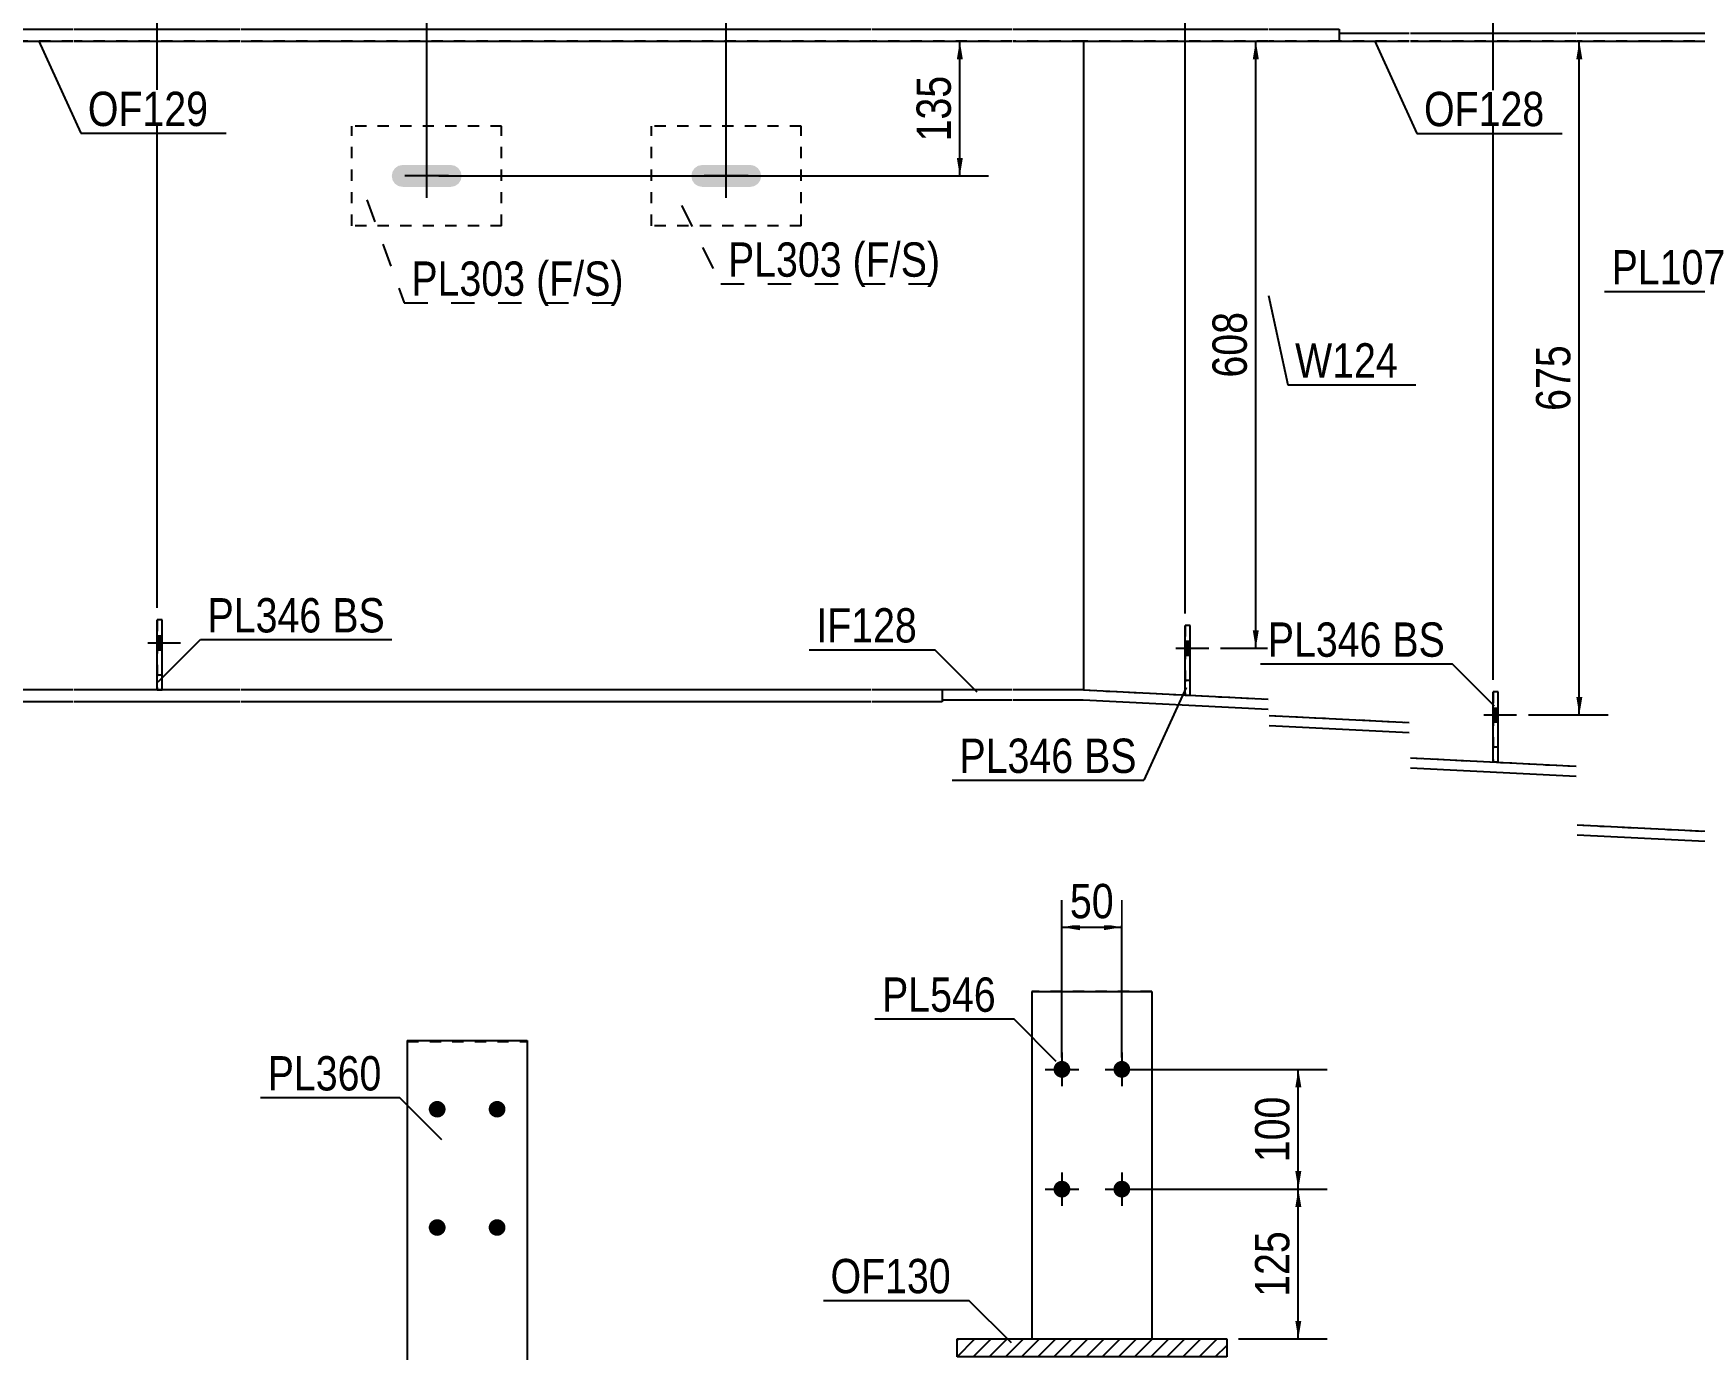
# Model space of a CAD drawing. Header units: millimetres. Extents: x -1017 to -614, y -185 to 92.
# Drawn here: x -854.6 to -715.9, y -75.9 to 34 of the extents above; entities that cross this region are included whole.
import ezdxf

# ---------------------------------------------------------------- set-up
doc = ezdxf.new("R2010")
doc.units = ezdxf.units.MM
doc.linetypes.add('DXK_LINE_DOT1', pattern=[1.8814, 0.9407, -0.9407])
doc.linetypes.add('DXK_LINE_DOT2', pattern=[3.9198, 1.9599, -1.9599])
doc.styles.add('Arial Narrow', font='ARIALN.TTF', dxfattribs={"height": 0.2})

# ---------------------------------------------------------------- blocks, each defined once
blk = doc.blocks.new('Part-624476755-1717 - 1694')
at = {"color": 2, "linetype": 'Continuous'}
for p, q in [((-745.62, 34), (-739.78, 34)), ((-745.62, 34), (-745.62, 33.33)), ((-745.62, 33.33), (-739.78, 33.33)), ((-739.68, 34), (-725.85, 34)), ((-739.68, 33.33), (-725.85, 33.33)), ((-725.75, 34), (-712.17, 34)), ((-725.75, 33.33), (-712.17, 33.33)), ((-712.07, 34), (-636.32, 34)), ((-712.07, 33.33), (-636.32, 33.33)), ((-636.32, 34), (-636.32, 33.33))]:
    blk.add_line(p, q, dxfattribs=at)
blk = doc.blocks.new('Part-624476755-1739 - 1694')
at = {"color": 2, "linetype": 'Continuous'}
for p, q in [((-857.12, 34.33), (-851.29, 34.33)), ((-857.12, 34.33), (-857.12, 33.33)), ((-857.12, 33.33), (-851.29, 33.33)), ((-851.19, 34.33), (-837.35, 34.33)), ((-851.19, 33.33), (-837.35, 33.33)), ((-837.25, 34.33), (-784.69, 34.33)), ((-837.25, 33.33), (-784.69, 33.33)), ((-784.59, 34.33), (-772.92, 34.33)), ((-784.59, 33.33), (-772.92, 33.33)), ((-772.82, 34.33), (-751.55, 34.33)), ((-772.82, 33.33), (-751.55, 33.33)), ((-751.45, 34.33), (-745.62, 34.33)), ((-751.45, 33.33), (-745.62, 33.33)), ((-745.62, 34.33), (-745.62, 33.33))]:
    blk.add_line(p, q, dxfattribs=at)
blk = doc.blocks.new('Part-624476755-1837 - 1694')
at = {"color": 2, "linetype": 'Continuous'}
for p, q in [((-772.92, -20.83), (-778.76, -20.83)), ((-778.76, -20.83), (-778.76, -21.67)), ((-778.76, -21.67), (-772.92, -21.67)), ((-766.97, -20.83), (-772.82, -20.83)), ((-772.82, -21.67), (-766.99, -21.67)), ((-766.99, -21.67), (-751.55, -22.44)), ((-766.97, -20.83), (-751.55, -21.6)), ((-751.45, -22.96), (-739.78, -23.55)), ((-751.45, -23.8), (-739.78, -24.38)), ((-739.68, -26.5), (-725.85, -27.2)), ((-739.68, -27.34), (-725.85, -28.03)), ((-725.75, -32.1), (-712.17, -32.78)), ((-725.75, -32.93), (-712.17, -33.61)), ((-712.07, -32.89), (-703.25, -33.33)), ((-712.07, -33.73), (-703.29, -34.17)), ((-703.25, -33.33), (-703.29, -34.17))]:
    blk.add_line(p, q, dxfattribs=at)
blk = doc.blocks.new('Part-624476755-1766 - 1694')
at = {"color": 2, "linetype": 'Continuous'}
for p, q in [((-766.97, 33.33), (-766.97, -20.83)), ((-703.25, 33.33), (-703.25, 19.73)), ((-703.25, -33.33), (-703.25, 14.42))]:
    blk.add_line(p, q, dxfattribs=at)
at = {"color": 7, "linetype": 'DXK_LINE_DOT1'}
for p, q in [((-751.55, 33.33), (-766.97, 33.33)), ((-739.78, 33.33), (-751.45, 33.33)), ((-725.85, 33.33), (-739.68, 33.33)), ((-712.17, 33.33), (-725.75, 33.33)), ((-703.25, 33.33), (-712.07, 33.33)), ((-703.25, 14.42), (-703.25, 33.33)), ((-766.97, -20.83), (-751.55, -21.6)), ((-751.45, -22.96), (-739.78, -23.55)), ((-739.68, -26.5), (-725.85, -27.2)), ((-725.75, -32.1), (-712.17, -32.78)), ((-712.07, -32.89), (-703.25, -33.33))]:
    blk.add_line(p, q, dxfattribs=at)
blk = doc.blocks.new('Part-624476755-1771 - 1694')
at = {"color": 2, "linetype": 'Continuous'}
blk.add_line((-896.5, 33.33), (-896.5, -20.83), dxfattribs=at)
at = {"color": 7, "linetype": 'DXK_LINE_DOT1'}
for p, q in [((-890.67, 33.33), (-896.5, 33.33)), ((-876.74, 33.33), (-890.57, 33.33)), ((-863.05, 33.33), (-876.64, 33.33)), ((-851.29, 33.33), (-862.95, 33.33)), ((-837.35, 33.33), (-851.19, 33.33)), ((-784.69, 33.33), (-837.25, 33.33)), ((-772.92, 33.33), (-784.59, 33.33)), ((-766.97, 33.33), (-772.82, 33.33)), ((-766.97, 33.33), (-766.97, -20.83)), ((-890.67, -20.83), (-896.5, -20.83)), ((-876.74, -20.83), (-890.57, -20.83)), ((-863.05, -20.83), (-876.64, -20.83)), ((-851.29, -20.83), (-862.95, -20.83)), ((-837.35, -20.83), (-851.19, -20.83)), ((-784.69, -20.83), (-837.25, -20.83)), ((-772.92, -20.83), (-784.59, -20.83)), ((-766.97, -20.83), (-772.82, -20.83))]:
    blk.add_line(p, q, dxfattribs=at)
blk = doc.blocks.new('Part-624476755-1815 - 1694')
at = {"color": 2, "linetype": 'Continuous'}
for p, q in [((-890.67, -20.83), (-906.37, -20.83)), ((-906.37, -20.83), (-906.37, -21.83)), ((-890.67, -21.83), (-906.37, -21.83)), ((-876.74, -20.83), (-890.57, -20.83)), ((-876.74, -21.83), (-890.57, -21.83)), ((-863.05, -20.83), (-876.64, -20.83)), ((-863.05, -21.83), (-876.64, -21.83)), ((-851.29, -20.83), (-862.95, -20.83)), ((-851.29, -21.83), (-862.95, -21.83)), ((-837.35, -20.83), (-851.19, -20.83)), ((-837.35, -21.83), (-851.19, -21.83)), ((-784.69, -20.83), (-837.25, -20.83)), ((-784.69, -21.83), (-837.25, -21.83)), ((-778.76, -20.83), (-784.59, -20.83)), ((-778.76, -21.83), (-784.59, -21.83)), ((-778.76, -20.83), (-778.76, -21.83))]:
    blk.add_line(p, q, dxfattribs=at)
blk = doc.blocks.new('Part-624476755-2070 - 1694')
at = {"color": 7, "linetype": 'DXK_LINE_DOT1'}
for p, q in [((-815.52, 26.25), (-828.02, 26.25)), ((-828.02, 17.92), (-828.02, 26.25)), ((-815.52, 17.92), (-815.52, 26.25)), ((-815.52, 17.92), (-828.02, 17.92))]:
    blk.add_line(p, q, dxfattribs=at)
blk = doc.blocks.new('Part-624476755-2080 - 1694')
at = {"color": 7, "linetype": 'DXK_LINE_DOT1'}
for p, q in [((-790.52, 26.25), (-803.02, 26.25)), ((-803.02, 17.92), (-803.02, 26.25)), ((-790.52, 17.92), (-790.52, 26.25)), ((-790.52, 17.92), (-803.02, 17.92))]:
    blk.add_line(p, q, dxfattribs=at)
blk = doc.blocks.new('Part-624476755-2325 - 1694')
at = {"color": 2, "linetype": 'Continuous'}
for p, q in [((-732.77, -26.84), (-732.77, -21)), ((-732.35, -21), (-732.77, -21)), ((-732.35, -26.84), (-732.35, -21)), ((-732.77, -26.84), (-732.35, -26.84))]:
    blk.add_line(p, q, dxfattribs=at)
at = {"color": 7, "linetype": 'DXK_LINE_DOT1'}
blk.add_line((-732.77, -25.59), (-732.35, -25.59), dxfattribs=at)
blk = doc.blocks.new('Part-624476755-2330 - 1694')
at = {"color": 7, "linetype": 'DXK_LINE_DOT1'}
for p, q in [((-732.77, -21), (-732.77, -26.84)), ((-732.35, -21), (-732.77, -21)), ((-732.35, -26.84), (-732.35, -21)), ((-732.77, -26.84), (-732.35, -26.84))]:
    blk.add_line(p, q, dxfattribs=at)
blk = doc.blocks.new('Part-624476755-2345 - 1694')
at = {"color": 2, "linetype": 'Continuous'}
for p, q in [((-758.47, -21.26), (-758.47, -15.44)), ((-758.05, -15.44), (-758.47, -15.44)), ((-758.05, -21.27), (-758.05, -15.44)), ((-758.25, -21.27), (-758.05, -21.27))]:
    blk.add_line(p, q, dxfattribs=at)
at = {"color": 7, "linetype": 'DXK_LINE_DOT1'}
for p, q in [((-758.47, -20.02), (-758.05, -20.02)), ((-758.47, -21.27), (-758.47, -21.26)), ((-758.47, -21.27), (-758.25, -21.27))]:
    blk.add_line(p, q, dxfattribs=at)
blk = doc.blocks.new('Part-624476755-2350 - 1694')
at = {"color": 7, "linetype": 'DXK_LINE_DOT1'}
for p, q in [((-758.47, -15.44), (-758.47, -21.26)), ((-758.05, -15.44), (-758.47, -15.44)), ((-758.05, -21.27), (-758.05, -15.44)), ((-758.25, -21.27), (-758.05, -21.27))]:
    blk.add_line(p, q, dxfattribs=at)
blk = doc.blocks.new('Part-624476755-2360 - 1694')
at = {"color": 2, "linetype": 'Continuous'}
for p, q in [((-844.27, -20.81), (-844.27, -14.97)), ((-843.85, -14.97), (-844.27, -14.97)), ((-843.85, -20.81), (-843.85, -14.97)), ((-844.27, -20.81), (-843.85, -20.81))]:
    blk.add_line(p, q, dxfattribs=at)
at = {"color": 7, "linetype": 'DXK_LINE_DOT1'}
blk.add_line((-844.27, -19.56), (-843.85, -19.56), dxfattribs=at)
blk = doc.blocks.new('Part-624476755-2365 - 1694')
at = {"color": 7, "linetype": 'DXK_LINE_DOT1'}
for p, q in [((-844.27, -14.97), (-844.27, -20.81)), ((-843.85, -14.97), (-844.27, -14.97)), ((-843.85, -20.81), (-843.85, -14.97)), ((-844.27, -20.81), (-843.85, -20.81))]:
    blk.add_line(p, q, dxfattribs=at)
blk = doc.blocks.new('Bolt-624476755-2371 - 1694')
at = {"linetype": 'Continuous'}
blk.add_hatch(color=3, dxfattribs=at).paths.add_polyline_path([(-824.62, 22.43), (-824.69, 22.08), (-824.62, 21.73), (-824.42, 21.43), (-824.13, 21.24), (-823.77, 21.17), (-819.77, 21.17), (-819.42, 21.24), (-819.13, 21.43), (-818.93, 21.73), (-818.86, 22.08), (-818.93, 22.43), (-819.13, 22.73), (-819.42, 22.93), (-819.77, 23), (-823.77, 23), (-824.13, 22.93), (-824.42, 22.73)])
at = {"color": 3, "linetype": 'Continuous'}
for p, q in [((-821.77, 20.25), (-821.77, 23.92)), ((-819.94, 22.08), (-823.61, 22.08))]:
    blk.add_line(p, q, dxfattribs=at)
blk = doc.blocks.new('Bolt-624476755-2372 - 1694')
at = {"linetype": 'Continuous'}
blk.add_hatch(color=3, dxfattribs=at).paths.add_polyline_path([(-799.62, 22.43), (-799.69, 22.08), (-799.62, 21.73), (-799.42, 21.43), (-799.13, 21.24), (-798.77, 21.17), (-794.77, 21.17), (-794.42, 21.24), (-794.13, 21.43), (-793.93, 21.73), (-793.86, 22.08), (-793.93, 22.43), (-794.13, 22.73), (-794.42, 22.93), (-794.77, 23), (-798.77, 23), (-799.13, 22.93), (-799.42, 22.73)])
at = {"color": 3, "linetype": 'Continuous'}
for p, q in [((-796.77, 20.25), (-796.77, 23.92)), ((-794.94, 22.08), (-798.61, 22.08))]:
    blk.add_line(p, q, dxfattribs=at)
blk = doc.blocks.new('Bolt-624476755-2392 - 1694')
at = {"linetype": 'Continuous'}
blk.add_hatch(color=3, dxfattribs=at).paths.add_polyline_path([(-732.35, -23.5), (-732.35, -22.34), (-732.77, -22.34), (-732.77, -23.5)])
at = {"color": 3, "linetype": 'Continuous'}
for p, q in [((-733.56, -22.92), (-730.81, -22.92)), ((-732.77, -22.34), (-732.35, -22.34)), ((-732.77, -23.5), (-732.35, -23.5))]:
    blk.add_line(p, q, dxfattribs=at)
blk = doc.blocks.new('Bolt-624476755-2393 - 1694')
at = {"color": 3, "linetype": 'DXK_LINE_DOT2'}
for p, q in [((-733.56, -22.92), (-730.81, -22.92)), ((-732.77, -22.34), (-732.35, -22.34)), ((-732.77, -23.5), (-732.35, -23.5))]:
    blk.add_line(p, q, dxfattribs=at)
blk = doc.blocks.new('Bolt-624476755-2396 - 1694')
at = {"linetype": 'Continuous'}
blk.add_hatch(color=3, dxfattribs=at).paths.add_polyline_path([(-758.05, -17.94), (-758.05, -16.77), (-758.47, -16.77), (-758.47, -17.94)])
at = {"color": 3, "linetype": 'Continuous'}
for p, q in [((-759.26, -17.35), (-756.51, -17.35)), ((-758.47, -16.77), (-758.05, -16.77)), ((-758.47, -17.94), (-758.05, -17.94))]:
    blk.add_line(p, q, dxfattribs=at)
blk = doc.blocks.new('Bolt-624476755-2397 - 1694')
at = {"color": 3, "linetype": 'DXK_LINE_DOT2'}
for p, q in [((-759.26, -17.35), (-756.51, -17.35)), ((-758.47, -16.77), (-758.05, -16.77)), ((-758.47, -17.94), (-758.05, -17.94))]:
    blk.add_line(p, q, dxfattribs=at)
blk = doc.blocks.new('Bolt-624476755-2399 - 1694')
at = {"linetype": 'Continuous'}
blk.add_hatch(color=3, dxfattribs=at).paths.add_polyline_path([(-843.85, -17.47), (-843.85, -16.31), (-844.27, -16.31), (-844.27, -17.47)])
at = {"color": 3, "linetype": 'Continuous'}
for p, q in [((-844.27, -16.31), (-843.85, -16.31)), ((-845.06, -16.89), (-842.31, -16.89)), ((-844.27, -17.47), (-843.85, -17.47))]:
    blk.add_line(p, q, dxfattribs=at)
blk = doc.blocks.new('Bolt-624476755-2400 - 1694')
at = {"color": 3, "linetype": 'DXK_LINE_DOT2'}
for p, q in [((-844.27, -16.31), (-843.85, -16.31)), ((-845.06, -16.89), (-842.31, -16.89)), ((-844.27, -17.47), (-843.85, -17.47))]:
    blk.add_line(p, q, dxfattribs=at)
blk = doc.blocks.new('Bolt-624476755-1268 - 1257')
at = {"linetype": 'Continuous'}
for points in [[(-768.06, -52.51, -1), (-769.46, -52.51, -1)], [(-763.06, -52.51, -1), (-764.46, -52.51, -1)], [(-768.06, -62.51, -1), (-769.46, -62.51, -1)], [(-763.06, -62.51, -1), (-764.46, -62.51, -1)]]:
    blk.add_hatch(color=3, dxfattribs=at).paths.add_polyline_path(points)
at = {"color": 3, "linetype": 'Continuous'}
for p, q in [((-768.76, -51.11), (-768.76, -53.91)), ((-763.76, -51.11), (-763.76, -53.91)), ((-770.16, -52.51), (-767.36, -52.51)), ((-765.16, -52.51), (-762.36, -52.51)), ((-768.76, -61.11), (-768.76, -63.91)), ((-763.76, -61.11), (-763.76, -63.91)), ((-770.16, -62.51), (-767.36, -62.51)), ((-765.16, -62.51), (-762.36, -62.51))]:
    blk.add_line(p, q, dxfattribs=at)
blk = doc.blocks.new('Part-624476755-1363 - 1257')
at = {"color": 2, "linetype": 'Continuous'}
for p, q in [((-771.26, -46.01), (-771.26, -75.01)), ((-771.26, -46.01), (-761.26, -46.01)), ((-761.26, -46.01), (-761.26, -75.01))]:
    blk.add_line(p, q, dxfattribs=at)
at = {"color": 7, "linetype": 'DXK_LINE_DOT1'}
for p, q in [((-761.26, -46.01), (-771.26, -46.01)), ((-771.26, -75.01), (-761.26, -75.01))]:
    blk.add_line(p, q, dxfattribs=at)
blk = doc.blocks.new('Part-624476755-1424 - 1257')
at = {"linetype": 'Continuous'}
h = blk.add_hatch(dxfattribs=at)
h.set_pattern_fill('', scale=0.3, style=0, pattern_type=0)
h.set_pattern_definition([(45, (-777.514, -76.5087), (-0.67352, 0.67352), [])])
h.paths.add_polyline_path([(-777.51, -75.01), (-777.51, -76.51), (-755.01, -76.51), (-755.01, -75.01)])
at = {"color": 2, "linetype": 'Continuous'}
for p, q in [((-777.51, -76.51), (-777.51, -75.01)), ((-777.51, -75.01), (-755.01, -75.01)), ((-755.01, -75.01), (-755.01, -76.51)), ((-755.01, -76.51), (-777.51, -76.51))]:
    blk.add_line(p, q, dxfattribs=at)
blk = doc.blocks.new('Part-624476755-1619 - 1557')
at = {"color": 2, "linetype": 'Continuous'}
for p, q in [((-823.4, -50.11), (-823.4, -77.82)), ((-823.4, -50.11), (-813.4, -50.11)), ((-813.4, -50.11), (-813.4, -77.82))]:
    blk.add_line(p, q, dxfattribs=at)
at = {"color": 7, "linetype": 'DXK_LINE_DOT1'}
for p, q in [((-823.4, -50.19), (-813.4, -50.19)), ((-823.4, -77.82), (-823.4, -78.75)), ((-823.4, -78.83), (-823.4, -78.75)), ((-823.4, -78.75), (-813.4, -78.75)), ((-823.4, -78.83), (-813.4, -78.83)), ((-813.4, -78.75), (-813.4, -77.82)), ((-813.4, -78.75), (-813.4, -78.83))]:
    blk.add_line(p, q, dxfattribs=at)
blk = doc.blocks.new('Bolt-624476755-1665 - 1557')
at = {"linetype": 'Continuous'}
for points in [[(-820.9, -56.53), (-821.04, -56.52), (-821.18, -56.47), (-821.31, -56.4), (-821.42, -56.3), (-821.51, -56.19), (-821.56, -56.05), (-821.6, -55.91), (-821.6, -55.77), (-821.56, -55.63), (-821.51, -55.49), (-821.42, -55.38), (-821.31, -55.28), (-821.18, -55.21), (-821.04, -55.16), (-820.9, -55.15), (-820.75, -55.16), (-820.61, -55.21), (-820.49, -55.28), (-820.38, -55.38), (-820.29, -55.49), (-820.23, -55.63), (-820.2, -55.77), (-820.2, -55.91), (-820.23, -56.05), (-820.29, -56.19), (-820.38, -56.3), (-820.49, -56.4), (-820.61, -56.47), (-820.75, -56.52)], [(-815.9, -56.53), (-816.04, -56.52), (-816.18, -56.47), (-816.31, -56.4), (-816.42, -56.3), (-816.51, -56.19), (-816.56, -56.05), (-816.6, -55.91), (-816.6, -55.77), (-816.56, -55.63), (-816.51, -55.49), (-816.42, -55.38), (-816.31, -55.28), (-816.18, -55.21), (-816.04, -55.16), (-815.9, -55.15), (-815.75, -55.16), (-815.61, -55.21), (-815.49, -55.28), (-815.38, -55.38), (-815.29, -55.49), (-815.23, -55.63), (-815.2, -55.77), (-815.2, -55.91), (-815.23, -56.05), (-815.29, -56.19), (-815.38, -56.3), (-815.49, -56.4), (-815.61, -56.47), (-815.75, -56.52)], [(-820.9, -66.41), (-821.04, -66.39), (-821.18, -66.35), (-821.31, -66.27), (-821.42, -66.18), (-821.51, -66.06), (-821.56, -65.93), (-821.6, -65.79), (-821.6, -65.64), (-821.56, -65.5), (-821.51, -65.37), (-821.42, -65.25), (-821.31, -65.16), (-821.18, -65.08), (-821.04, -65.04), (-820.9, -65.02), (-820.75, -65.04), (-820.61, -65.08), (-820.49, -65.16), (-820.38, -65.25), (-820.29, -65.37), (-820.23, -65.5), (-820.2, -65.64), (-820.2, -65.79), (-820.23, -65.93), (-820.29, -66.06), (-820.38, -66.18), (-820.49, -66.27), (-820.61, -66.35), (-820.75, -66.39)], [(-815.9, -66.41), (-816.04, -66.39), (-816.18, -66.35), (-816.31, -66.27), (-816.42, -66.18), (-816.51, -66.06), (-816.56, -65.93), (-816.6, -65.79), (-816.6, -65.64), (-816.56, -65.5), (-816.51, -65.37), (-816.42, -65.25), (-816.31, -65.16), (-816.18, -65.08), (-816.04, -65.04), (-815.9, -65.02), (-815.75, -65.04), (-815.61, -65.08), (-815.49, -65.16), (-815.38, -65.25), (-815.29, -65.37), (-815.23, -65.5), (-815.2, -65.64), (-815.2, -65.79), (-815.23, -65.93), (-815.29, -66.06), (-815.38, -66.18), (-815.49, -66.27), (-815.61, -66.35), (-815.75, -66.39)]]:
    blk.add_hatch(color=3, dxfattribs=at).paths.add_polyline_path(points)
at = {"color": 3, "linetype": 'Continuous'}
for p, q in [((-820.9, -55.71), (-820.9, -56.23)), ((-815.9, -55.71), (-815.9, -56.23)), ((-820.9, -65.59), (-820.9, -66.11)), ((-815.9, -65.59), (-815.9, -66.11))]:
    blk.add_line(p, q, dxfattribs=at)
blk = doc.blocks.new('StraightDimension-624476755-2766 - 1694')
at = {"linetype": 'Continuous'}
for points in [[(-725.83, 31.83), (-725.58, 33.33), (-725.33, 31.83)], [(-725.33, -21.42), (-725.58, -22.92), (-725.83, -21.42)]]:
    blk.add_hatch(color=7, dxfattribs=at).paths.add_polyline_path(points)
at = {"color": 7, "linetype": 'Continuous'}
for p, q in [((-728.5, 33.33), (-723.18, 33.33)), ((-725.58, -22.92), (-725.58, 33.33)), ((-729.83, -22.92), (-723.18, -22.92))]:
    blk.add_line(p, q, dxfattribs=at)
at = {"color": 0}
blk.add_wipeout([(-725.73, 8.55), (-729.93, 8.55), (-729.93, 1.87), (-725.73, 1.87)], dxfattribs=at)
at = {"color": 3, "style": 'Arial Narrow'}
blk.add_text('675', height=2.863, rotation=90.0002, dxfattribs=at).set_placement((-726.33, 2.47))
blk = doc.blocks.new('StraightDimension-624476755-2778 - 1694')
at = {"linetype": 'Continuous'}
for points in [[(-752.83, 31.83), (-752.58, 33.33), (-752.33, 31.83)], [(-752.33, -15.85), (-752.58, -17.35), (-752.83, -15.85)]]:
    blk.add_hatch(color=7, dxfattribs=at).paths.add_polyline_path(points)
at = {"color": 7, "linetype": 'Continuous'}
for p, q in [((-755.53, 33.33), (-750.18, 33.33)), ((-752.58, -17.35), (-752.58, 33.33)), ((-755.53, -17.35), (-750.18, -17.35))]:
    blk.add_line(p, q, dxfattribs=at)
at = {"color": 0}
blk.add_wipeout([(-752.73, 11.33), (-756.93, 11.33), (-756.93, 4.65), (-752.73, 4.65)], dxfattribs=at)
at = {"color": 3, "style": 'Arial Narrow'}
blk.add_text('608', height=2.863, rotation=90.0002, dxfattribs=at).set_placement((-753.33, 5.25))
blk = doc.blocks.new('StraightDimension-624476755-2854 - 1694')
at = {"linetype": 'Continuous'}
for points in [[(-777.53, 31.83), (-777.28, 33.33), (-777.03, 31.83)], [(-777.03, 23.58), (-777.28, 22.08), (-777.53, 23.58)]]:
    blk.add_hatch(color=7, dxfattribs=at).paths.add_polyline_path(points)
at = {"color": 7, "linetype": 'Continuous'}
for p, q in [((-789.34, 33.33), (-774.88, 33.33)), ((-777.28, 22.08), (-777.28, 33.33)), ((-820.77, 22.08), (-774.88, 22.08))]:
    blk.add_line(p, q, dxfattribs=at)
at = {"color": 0}
blk.add_wipeout([(-777.43, 31.05), (-781.63, 31.05), (-781.63, 24.37), (-777.43, 24.37)], dxfattribs=at)
at = {"color": 3, "style": 'Arial Narrow'}
blk.add_text('135', height=2.863, rotation=90.0002, dxfattribs=at).set_placement((-778.03, 24.97))
blk = doc.blocks.new('StraightDimension-624476755-9632 - 1694')
at = {"linetype": 'Continuous'}
blk.add_hatch(color=7, dxfattribs=at).paths.add_polyline_path([(-734.27, 67.02), (-732.77, 66.77), (-734.27, 66.52)])
at = {"color": 7, "linetype": 'Continuous'}
for p, q in [((-732.77, -20), (-732.77, 71.27)), ((-744.66, 66.77), (-732.77, 66.77))]:
    blk.add_line(p, q, dxfattribs=at)
at = {"color": 0}
blk.add_wipeout([(-733.54, 67.67), (-733.54, 71.87), (-743.88, 71.87), (-743.88, 67.67)], dxfattribs=at)
at = {"color": 3, "style": 'Arial Narrow'}
blk.add_text('10424', height=2.863, dxfattribs=at).set_placement((-743.28, 68.27))
blk = doc.blocks.new('StraightDimension-624476755-9633 - 1694')
at = {"linetype": 'Continuous'}
blk.add_hatch(color=7, dxfattribs=at).paths.add_polyline_path([(-759.97, 67.02), (-758.47, 66.77), (-759.97, 66.52)])
at = {"color": 7, "linetype": 'Continuous'}
for p, q in [((-758.47, -14.44), (-758.47, 71.27)), ((-768.53, 66.77), (-758.47, 66.77))]:
    blk.add_line(p, q, dxfattribs=at)
at = {"color": 0}
blk.add_wipeout([(-759.24, 67.67), (-759.24, 71.87), (-767.75, 71.87), (-767.75, 67.67)], dxfattribs=at)
at = {"color": 3, "style": 'Arial Narrow'}
blk.add_text('9082', height=2.863, dxfattribs=at).set_placement((-767.15, 68.27))
blk = doc.blocks.new('StraightDimension-624476755-9634 - 1694')
at = {"linetype": 'Continuous'}
blk.add_hatch(color=7, dxfattribs=at).paths.add_polyline_path([(-798.27, 67.02), (-796.77, 66.77), (-798.27, 66.52)])
at = {"color": 7, "linetype": 'Continuous'}
for p, q in [((-796.77, 23.08), (-796.77, 71.27)), ((-806.84, 66.77), (-796.77, 66.77))]:
    blk.add_line(p, q, dxfattribs=at)
at = {"color": 0}
blk.add_wipeout([(-797.55, 67.67), (-797.55, 71.87), (-806.06, 71.87), (-806.06, 67.67)], dxfattribs=at)
at = {"color": 3, "style": 'Arial Narrow'}
blk.add_text('7891', height=2.863, dxfattribs=at).set_placement((-805.46, 68.27))
blk = doc.blocks.new('StraightDimension-624476755-9636 - 1694')
at = {"linetype": 'Continuous'}
blk.add_hatch(color=7, dxfattribs=at).paths.add_polyline_path([(-823.27, 72.72), (-821.77, 72.47), (-823.27, 72.22)])
at = {"color": 7, "linetype": 'Continuous'}
for p, q in [((-821.77, 23.08), (-821.77, 76.97)), ((-831.84, 72.47), (-821.77, 72.47))]:
    blk.add_line(p, q, dxfattribs=at)
at = {"color": 0}
blk.add_wipeout([(-822.55, 73.37), (-822.55, 77.57), (-831.06, 77.57), (-831.06, 73.37)], dxfattribs=at)
at = {"color": 3, "style": 'Arial Narrow'}
blk.add_text('7591', height=2.863, dxfattribs=at).set_placement((-830.46, 73.97))
blk = doc.blocks.new('StraightDimension-624476755-9638 - 1694')
at = {"linetype": 'Continuous'}
blk.add_hatch(color=7, dxfattribs=at).paths.add_polyline_path([(-845.77, 67.02), (-844.27, 66.77), (-845.77, 66.52)])
at = {"color": 7, "linetype": 'Continuous'}
for p, q in [((-844.27, -13.97), (-844.27, 71.27)), ((-854.33, 66.77), (-844.27, 66.77))]:
    blk.add_line(p, q, dxfattribs=at)
at = {"color": 0}
blk.add_wipeout([(-845.04, 67.67), (-845.04, 71.87), (-853.56, 71.87), (-853.56, 67.67)], dxfattribs=at)
at = {"color": 3, "style": 'Arial Narrow'}
blk.add_text('6398', height=2.863, dxfattribs=at).set_placement((-852.96, 68.27))
blk = doc.blocks.new('StraightDimension-624476755-1472 - 1257')
at = {"linetype": 'Continuous'}
for points in [[(-767.26, -40.89), (-768.76, -40.64), (-767.26, -40.39)], [(-765.26, -40.39), (-763.76, -40.64), (-765.26, -40.89)]]:
    blk.add_hatch(color=7, dxfattribs=at).paths.add_polyline_path(points)
at = {"color": 7, "linetype": 'Continuous'}
for p, q in [((-768.76, -51.51), (-768.76, -38.39)), ((-763.76, -51.51), (-763.76, -38.39)), ((-768.76, -40.64), (-763.76, -40.64))]:
    blk.add_line(p, q, dxfattribs=at)
at = {"color": 0}
blk.add_wipeout([(-763.84, -40.49), (-763.84, -36.29), (-768.69, -36.29), (-768.69, -40.49)], dxfattribs=at)
at = {"color": 3, "style": 'Arial Narrow'}
blk.add_text('50', height=2.863, dxfattribs=at).set_placement((-768.09, -39.89))
blk = doc.blocks.new('StraightDimension-624476755-1491 - 1257')
at = {"linetype": 'Continuous'}
for points in [[(-749.28, -54.01), (-749.03, -52.51), (-748.78, -54.01)], [(-748.78, -61.01), (-749.03, -62.51), (-749.28, -61.01)]]:
    blk.add_hatch(color=7, dxfattribs=at).paths.add_polyline_path(points)
at = {"color": 7, "linetype": 'Continuous'}
for p, q in [((-762.76, -52.51), (-746.63, -52.51)), ((-749.03, -62.51), (-749.03, -52.51)), ((-762.76, -62.51), (-746.63, -62.51))]:
    blk.add_line(p, q, dxfattribs=at)
at = {"color": 0}
blk.add_wipeout([(-749.18, -54.17), (-753.38, -54.17), (-753.38, -60.86), (-749.18, -60.86)], dxfattribs=at)
at = {"color": 3, "style": 'Arial Narrow'}
blk.add_text('100', height=2.863, rotation=90.0002, dxfattribs=at).set_placement((-749.78, -60.26))
blk = doc.blocks.new('StraightDimension-624476755-1501 - 1257')
at = {"linetype": 'Continuous'}
for points in [[(-749.28, -64.01), (-749.03, -62.51), (-748.78, -64.01)], [(-748.78, -73.51), (-749.03, -75.01), (-749.28, -73.51)]]:
    blk.add_hatch(color=7, dxfattribs=at).paths.add_polyline_path(points)
at = {"color": 7, "linetype": 'Continuous'}
for p, q in [((-762.76, -62.51), (-746.63, -62.51)), ((-749.03, -75.01), (-749.03, -62.51)), ((-754.01, -75.01), (-746.63, -75.01))]:
    blk.add_line(p, q, dxfattribs=at)
at = {"color": 0}
blk.add_wipeout([(-749.18, -65.42), (-753.38, -65.42), (-753.38, -72.1), (-749.18, -72.1)], dxfattribs=at)
at = {"color": 3, "style": 'Arial Narrow'}
blk.add_text('125', height=2.863, rotation=90.0002, dxfattribs=at).set_placement((-749.78, -71.5))
blk = doc.blocks.new('Mark-624476755-1713 - 1694')
at = {"color": 0}
blk.add_wipeout([(-728.5, 26.24), (-728.5, 29.24), (-738.54, 29.24), (-738.54, 26.24)], dxfattribs=at)
blk.add_wipeout([(-728.5, 26.24), (-728.5, 29.24), (-738.54, 29.24), (-738.54, 26.24)], dxfattribs=at)
at = {"color": 7, "linetype": 'Continuous'}
for p, q in [((-742.68, 33.38), (-739.14, 25.64)), ((-739.14, 25.64), (-727, 25.64))]:
    blk.add_line(p, q, dxfattribs=at)
at = {"color": 3, "style": 'Arial Narrow'}
blk.add_text('OF128', height=2.863, dxfattribs=at).set_placement((-738.54, 26.24))
blk = doc.blocks.new('Mark-624476755-1735 - 1694')
at = {"color": 0}
blk.add_wipeout([(-840, 26.25), (-840, 29.25), (-850.05, 29.25), (-850.05, 26.25)], dxfattribs=at)
blk.add_wipeout([(-840, 26.25), (-840, 29.25), (-850.05, 29.25), (-850.05, 26.25)], dxfattribs=at)
at = {"color": 7, "linetype": 'Continuous'}
for p, q in [((-854.18, 33.38), (-850.65, 25.65)), ((-850.65, 25.65), (-838.5, 25.65))]:
    blk.add_line(p, q, dxfattribs=at)
at = {"color": 3, "style": 'Arial Narrow'}
blk.add_text('OF129', height=2.863, dxfattribs=at).set_placement((-850.05, 26.25))
blk = doc.blocks.new('Mark-624476755-1833 - 1694')
at = {"color": 7, "linetype": 'Continuous'}
blk.add_line((-775.82, -21.01), (-779.36, -17.47), dxfattribs=at)
at = {"color": 0}
blk.add_wipeout([(-780.86, -16.87), (-780.86, -13.87), (-789.26, -13.87), (-789.26, -16.87)], dxfattribs=at)
blk.add_wipeout([(-780.86, -16.87), (-780.86, -13.87), (-789.26, -13.87), (-789.26, -16.87)], dxfattribs=at)
at = {"color": 7, "linetype": 'Continuous'}
blk.add_line((-789.86, -17.47), (-779.36, -17.47), dxfattribs=at)
at = {"color": 3, "style": 'Arial Narrow'}
blk.add_text('IF128', height=2.863, dxfattribs=at).set_placement((-789.26, -16.87))
blk = doc.blocks.new('Mark-624476755-1762 - 1694')
at = {"color": 0}
blk.add_wipeout([(-740.71, 5.25), (-740.71, 8.25), (-749.3, 8.25), (-749.3, 5.25)], dxfattribs=at)
blk.add_wipeout([(-740.71, 5.25), (-740.71, 8.25), (-749.3, 8.25), (-749.3, 5.25)], dxfattribs=at)
at = {"color": 7, "linetype": 'Continuous'}
for p, q in [((-751.52, 12.09), (-749.9, 4.65)), ((-749.9, 4.65), (-739.21, 4.65))]:
    blk.add_line(p, q, dxfattribs=at)
at = {"color": 3, "style": 'Arial Narrow'}
blk.add_text('W124', height=2.863, dxfattribs=at).set_placement((-749.3, 5.25))
blk = doc.blocks.new('Mark-624476755-2066 - 1694')
at = {"color": 0}
for points in [[(-813.54, 12.08), (-813.54, 15.08), (-823.05, 15.08), (-823.05, 12.08)], [(-805.34, 12.08), (-805.34, 15.08), (-812.64, 15.08), (-812.64, 12.08)]]:
    blk.add_wipeout(points, dxfattribs=at)
for points in [[(-813.54, 12.08), (-813.54, 15.08), (-823.05, 15.08), (-823.05, 12.08)], [(-805.34, 12.08), (-805.34, 15.08), (-812.64, 15.08), (-812.64, 12.08)]]:
    blk.add_wipeout(points, dxfattribs=at)
at = {"color": 7, "linetype": 'DXK_LINE_DOT2'}
for p, q in [((-826.78, 20.08), (-823.65, 11.48)), ((-823.65, 11.48), (-804.74, 11.48))]:
    blk.add_line(p, q, dxfattribs=at)
at = {"color": 3, "style": 'Arial Narrow'}
for s, p in [('PL303', (-823.05, 12.08)), ('(F/', (-812.64, 12.08)), ('S)', (-808.63, 12.08))]:
    blk.add_text(s, height=2.863, dxfattribs=at).set_placement(p)
blk = doc.blocks.new('Mark-624476755-2076 - 1694')
at = {"color": 0}
for points in [[(-787.13, 13.67), (-787.13, 16.67), (-796.63, 16.67), (-796.63, 13.67)], [(-778.93, 13.67), (-778.93, 16.67), (-786.23, 16.67), (-786.23, 13.67)]]:
    blk.add_wipeout(points, dxfattribs=at)
for points in [[(-787.13, 13.67), (-787.13, 16.67), (-796.63, 16.67), (-796.63, 13.67)], [(-778.93, 13.67), (-778.93, 16.67), (-786.23, 16.67), (-786.23, 13.67)]]:
    blk.add_wipeout(points, dxfattribs=at)
at = {"color": 7, "linetype": 'DXK_LINE_DOT2'}
for p, q in [((-800.5, 19.61), (-797.23, 13.07)), ((-797.23, 13.07), (-778.33, 13.07))]:
    blk.add_line(p, q, dxfattribs=at)
at = {"color": 3, "style": 'Arial Narrow'}
for s, p in [('(F/', (-786.23, 13.67)), ('S)', (-782.21, 13.67)), ('PL303', (-796.63, 13.67))]:
    blk.add_text(s, height=2.863, dxfattribs=at).set_placement(p)
blk = doc.blocks.new('MarkSet-624476755-3199 - 1694')
at = {"color": 0}
for points in [[(-742.08, -18.06), (-742.08, -15.06), (-751.58, -15.06), (-751.58, -18.06)], [(-736.79, -18.06), (-736.79, -15.06), (-741.18, -15.06), (-741.18, -18.06)]]:
    blk.add_wipeout(points, dxfattribs=at)
for points in [[(-742.08, -18.06), (-742.08, -15.06), (-751.58, -15.06), (-751.58, -18.06)], [(-736.79, -18.06), (-736.79, -15.06), (-741.18, -15.06), (-741.18, -18.06)]]:
    blk.add_wipeout(points, dxfattribs=at)
at = {"color": 7, "linetype": 'Continuous'}
for p in [(-752.18, -18.66), (-732.66, -22.19)]:
    blk.add_line(p, (-736.19, -18.66), dxfattribs=at)
at = {"color": 3, "style": 'Arial Narrow'}
for s, p in [('PL346', (-751.58, -18.06)), ('BS', (-741.18, -18.06))]:
    blk.add_text(s, height=2.863, dxfattribs=at).set_placement(p)
blk = doc.blocks.new('MarkSet-624476755-3217 - 1694')
at = {"color": 0}
for points in [[(-830.55, -16.03), (-830.55, -13.03), (-840.06, -13.03), (-840.06, -16.03)], [(-825.27, -16.03), (-825.27, -13.03), (-829.65, -13.03), (-829.65, -16.03)]]:
    blk.add_wipeout(points, dxfattribs=at)
for points in [[(-830.55, -16.03), (-830.55, -13.03), (-840.06, -13.03), (-840.06, -16.03)], [(-825.27, -16.03), (-825.27, -13.03), (-829.65, -13.03), (-829.65, -16.03)]]:
    blk.add_wipeout(points, dxfattribs=at)
at = {"color": 7, "linetype": 'Continuous'}
for p, q in [((-844.19, -20.16), (-840.66, -16.63)), ((-840.66, -16.63), (-824.67, -16.63))]:
    blk.add_line(p, q, dxfattribs=at)
at = {"color": 3, "style": 'Arial Narrow'}
for s, p in [('PL346', (-840.06, -16.03)), ('BS', (-829.65, -16.03))]:
    blk.add_text(s, height=2.863, dxfattribs=at).set_placement(p)
blk = doc.blocks.new('MarkSet-624476755-3275 - 1694')
at = {"color": 0}
for points in [[(-713.38, 13.03), (-713.38, 16.03), (-722.88, 16.03), (-722.88, 13.03)], [(-708.09, 13.03), (-708.09, 16.03), (-712.48, 16.03), (-712.48, 13.03)]]:
    blk.add_wipeout(points, dxfattribs=at)
for points in [[(-713.38, 13.03), (-713.38, 16.03), (-722.88, 16.03), (-722.88, 13.03)], [(-708.09, 13.03), (-708.09, 16.03), (-712.48, 16.03), (-712.48, 13.03)]]:
    blk.add_wipeout(points, dxfattribs=at)
at = {"color": 7, "linetype": 'Continuous'}
for p in [(-703.96, 20.17), (-723.48, 12.43)]:
    blk.add_line(p, (-707.49, 12.43), dxfattribs=at)
at = {"color": 3, "style": 'Arial Narrow'}
for s, p in [('PL107', (-722.88, 13.03)), ('BS', (-712.48, 13.03))]:
    blk.add_text(s, height=2.863, dxfattribs=at).set_placement(p)
blk = doc.blocks.new('MarkSet-624476755-3252 - 1694')
at = {"color": 0}
for points in [[(-767.81, -27.76), (-767.81, -24.76), (-777.31, -24.76), (-777.31, -27.76)], [(-762.53, -27.76), (-762.53, -24.76), (-766.91, -24.76), (-766.91, -27.76)]]:
    blk.add_wipeout(points, dxfattribs=at)
for points in [[(-767.81, -27.76), (-767.81, -24.76), (-777.31, -24.76), (-777.31, -27.76)], [(-762.53, -27.76), (-762.53, -24.76), (-766.91, -24.76), (-766.91, -27.76)]]:
    blk.add_wipeout(points, dxfattribs=at)
at = {"color": 7, "linetype": 'Continuous'}
for p in [(-758.39, -20.62), (-777.91, -28.36)]:
    blk.add_line(p, (-761.93, -28.36), dxfattribs=at)
at = {"color": 3, "style": 'Arial Narrow'}
for s, p in [('PL346', (-777.31, -27.76)), ('BS', (-766.91, -27.76))]:
    blk.add_text(s, height=2.863, dxfattribs=at).set_placement(p)
blk = doc.blocks.new('Mark-624476755-1359 - 1257')
at = {"color": 7, "linetype": 'Continuous'}
blk.add_line((-769.23, -51.84), (-772.77, -48.3), dxfattribs=at)
at = {"color": 0}
blk.add_wipeout([(-774.27, -47.7), (-774.27, -44.7), (-783.77, -44.7), (-783.77, -47.7)], dxfattribs=at)
blk.add_wipeout([(-774.27, -47.7), (-774.27, -44.7), (-783.77, -44.7), (-783.77, -47.7)], dxfattribs=at)
at = {"color": 7, "linetype": 'Continuous'}
blk.add_line((-784.37, -48.3), (-772.77, -48.3), dxfattribs=at)
at = {"color": 3, "style": 'Arial Narrow'}
blk.add_text('PL546', height=2.863, dxfattribs=at).set_placement((-783.77, -47.7))
blk = doc.blocks.new('Mark-624476755-1420 - 1257')
at = {"color": 7, "linetype": 'Continuous'}
blk.add_line((-772.98, -75.34), (-776.52, -71.8), dxfattribs=at)
at = {"color": 0}
blk.add_wipeout([(-778.02, -71.2), (-778.02, -68.2), (-788.07, -68.2), (-788.07, -71.2)], dxfattribs=at)
blk.add_wipeout([(-778.02, -71.2), (-778.02, -68.2), (-788.07, -68.2), (-788.07, -71.2)], dxfattribs=at)
at = {"color": 7, "linetype": 'Continuous'}
blk.add_line((-788.67, -71.8), (-776.52, -71.8), dxfattribs=at)
at = {"color": 3, "style": 'Arial Narrow'}
blk.add_text('OF130', height=2.863, dxfattribs=at).set_placement((-788.07, -71.2))
blk = doc.blocks.new('Mark-624476755-6583 - 1557')
at = {"color": 7, "linetype": 'Continuous'}
blk.add_line((-820.5, -58.4), (-824.03, -54.87), dxfattribs=at)
at = {"color": 0}
blk.add_wipeout([(-825.53, -54.27), (-825.53, -51.27), (-835.04, -51.27), (-835.04, -54.27)], dxfattribs=at)
blk.add_wipeout([(-825.53, -54.27), (-825.53, -51.27), (-835.04, -51.27), (-835.04, -54.27)], dxfattribs=at)
at = {"color": 7, "linetype": 'Continuous'}
blk.add_line((-835.64, -54.87), (-824.03, -54.87), dxfattribs=at)
at = {"color": 3, "style": 'Arial Narrow'}
blk.add_text('PL360', height=2.863, dxfattribs=at).set_placement((-835.04, -54.27))

msp = doc.modelspace()

# ---------------------------------------------------------------- block references
for name in ['Part-624476755-1771 - 1694', 'Part-624476755-1739 - 1694', 'Part-624476755-1766 - 1694', 'Part-624476755-1717 - 1694', 'Part-624476755-2070 - 1694', 'Part-624476755-2080 - 1694', 'Bolt-624476755-2371 - 1694', 'Bolt-624476755-2372 - 1694', 'Part-624476755-2360 - 1694', 'Part-624476755-2365 - 1694', 'Bolt-624476755-2399 - 1694', 'Bolt-624476755-2400 - 1694', 'Part-624476755-2345 - 1694', 'Part-624476755-2350 - 1694', 'Bolt-624476755-2396 - 1694', 'Bolt-624476755-2397 - 1694', 'Part-624476755-1815 - 1694', 'Part-624476755-1837 - 1694', 'Part-624476755-2325 - 1694', 'Part-624476755-2330 - 1694', 'Bolt-624476755-2392 - 1694', 'Bolt-624476755-2393 - 1694', 'Part-624476755-1363 - 1257', 'Part-624476755-1619 - 1557', 'Bolt-624476755-1268 - 1257', 'Bolt-624476755-1665 - 1557', 'Part-624476755-1424 - 1257']:
    msp.add_blockref(name, (0, 0))

# ---------------------------------------------------------------- next in the draw order: block references
for name in ['StraightDimension-624476755-9636 - 1694', 'StraightDimension-624476755-9638 - 1694', 'StraightDimension-624476755-9633 - 1694', 'StraightDimension-624476755-9632 - 1694', 'StraightDimension-624476755-2854 - 1694', 'StraightDimension-624476755-2778 - 1694', 'StraightDimension-624476755-2766 - 1694', 'Mark-624476755-2066 - 1694', 'Mark-624476755-2076 - 1694', 'Mark-624476755-1833 - 1694', 'StraightDimension-624476755-1472 - 1257', 'Mark-624476755-6583 - 1557', 'StraightDimension-624476755-1491 - 1257', 'Mark-624476755-1420 - 1257']:
    msp.add_blockref(name, (0, 0))

# ---------------------------------------------------------------- next in the draw order: block references
for name in ['StraightDimension-624476755-9634 - 1694', 'Mark-624476755-1735 - 1694', 'Mark-624476755-1713 - 1694', 'MarkSet-624476755-3275 - 1694', 'Mark-624476755-1762 - 1694', 'MarkSet-624476755-3217 - 1694', 'MarkSet-624476755-3199 - 1694', 'MarkSet-624476755-3252 - 1694', 'Mark-624476755-1359 - 1257', 'StraightDimension-624476755-1501 - 1257']:
    msp.add_blockref(name, (0, 0))

doc.saveas('drawing.dxf')
